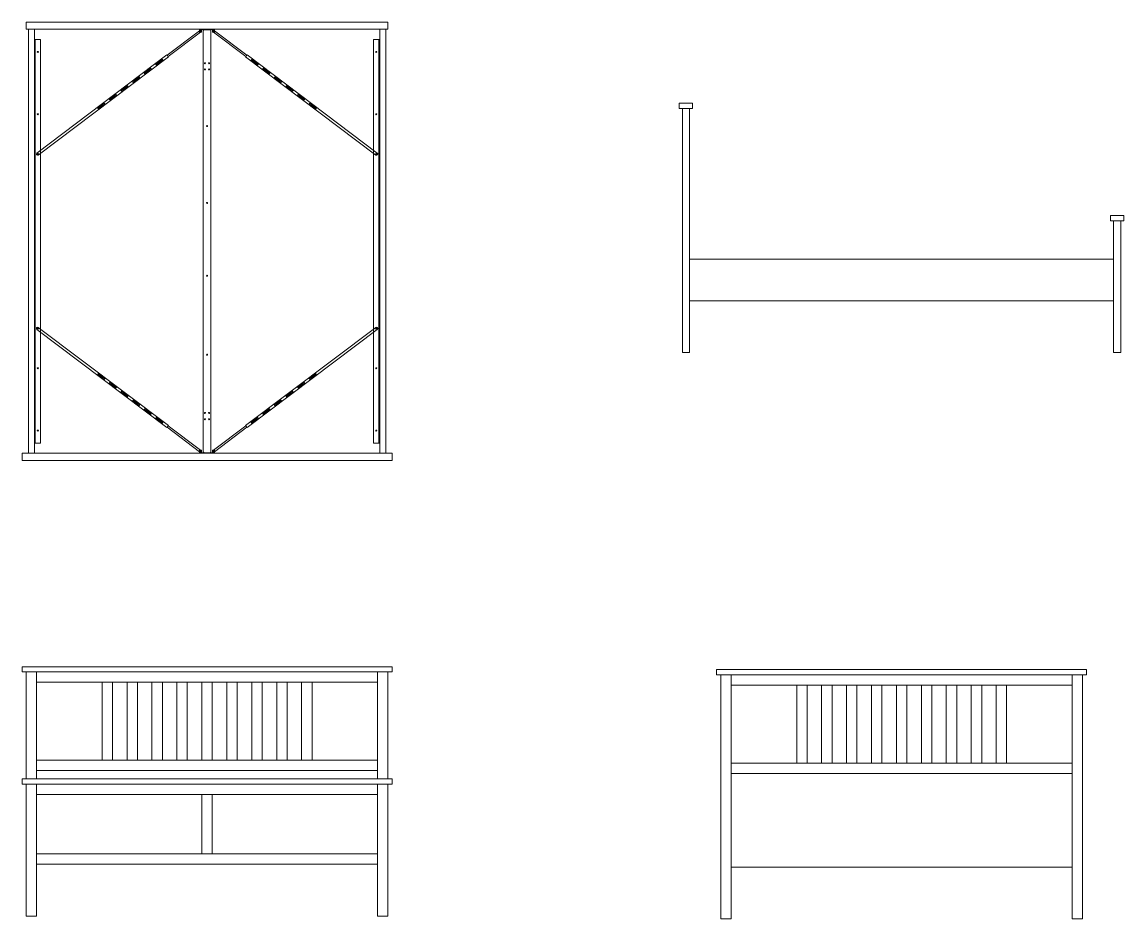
# Model space of a CAD drawing. Header units: metres. Extents: x -27.1 to 47.9, y -10.7 to 6.6.
# Drawn here: x -23.3 to -18, y 2.27 to 6.58 of the extents above; entities that cross this region are included whole.
import ezdxf

# ---------------------------------------------------------------- set-up
doc = ezdxf.new("R2010")
doc.units = ezdxf.units.M
doc.header["$MEASUREMENT"] = 0
doc.layers.add('A-ELEV-MBE_Num_Penna__7', color=7, linetype='Continuous', lineweight=18)

msp = doc.modelspace()

# ---------------------------------------------------------------- linework, layer by layer
at = {"layer": 'A-ELEV-MBE_Num_Penna__7', "color": 7, "linetype": 'Continuous', "lineweight": 18}
for p, q in [((-23.2769, 6.5839), (-23.2769, 6.5489)), ((-21.5369, 6.5489), (-21.5369, 6.5839)), ((-23.2664, 4.5089), (-23.2664, 6.5489)), ((-23.2374, 4.5089), (-23.2374, 6.5489)), ((-22.4434, 6.542), (-22.5991, 6.4244)), ((-22.4385, 6.5344), (-22.5937, 6.4172)), ((-22.4434, 6.5489), (-22.3705, 6.5489)), ((-22.4434, 6.5489), (-22.4434, 6.5474)), ((-22.4434, 6.5474), (-22.3705, 6.5474)), ((-22.4434, 6.5474), (-22.4434, 6.5344)), ((-22.4434, 6.5344), (-22.433, 6.5344)), ((-22.433, 6.5344), (-22.433, 6.5474)), ((-22.4259, 6.5444), (-22.4259, 6.5444)), ((-22.4259, 4.5134), (-22.4259, 6.5444)), ((-22.4229, 6.5444), (-22.4259, 6.5444)), ((-22.4241, 6.5444), (-22.4257, 6.5474)), ((-22.4235, 6.5454), (-22.4245, 6.5474)), ((-22.4229, 6.5444), (-22.4241, 6.5444)), ((-22.4229, 6.5454), (-22.4235, 6.5454)), ((-22.3909, 6.5469), (-22.4229, 6.5469)), ((-22.4229, 6.5444), (-22.4229, 6.5469)), ((-22.3909, 6.5444), (-22.3909, 6.5469)), ((-22.3903, 6.5454), (-22.3909, 6.5454)), ((-22.3897, 6.5444), (-22.3909, 6.5444)), ((-22.3909, 6.5444), (-22.3879, 6.5444)), ((-22.3903, 6.5454), (-22.3893, 6.5474)), ((-22.3897, 6.5444), (-22.3882, 6.5474)), ((-22.3879, 4.5134), (-22.3879, 6.5444)), ((-22.3809, 6.5474), (-22.3809, 6.5344)), ((-22.3809, 6.5344), (-22.3705, 6.5344)), ((-22.3753, 6.5344), (-22.2202, 6.4172)), ((-22.3705, 6.5489), (-22.3705, 6.5474)), ((-22.3705, 6.5344), (-22.3705, 6.5474)), ((-22.3705, 6.542), (-22.2147, 6.4244)), ((-21.5764, 4.5089), (-21.5764, 6.5489)), ((-21.5474, 4.5089), (-21.5474, 6.5489)), ((-23.2374, 6.5004), (-23.2334, 6.5004)), ((-23.2334, 6.5004), (-23.2334, 4.5574)), ((-23.2334, 6.5004), (-23.2084, 6.5004)), ((-23.2084, 6.5004), (-23.2084, 4.5574)), ((-21.5804, 6.5004), (-21.6054, 6.5004)), ((-21.6054, 6.5004), (-21.6054, 4.5574)), ((-21.5764, 6.5004), (-21.5804, 6.5004)), ((-21.5804, 6.5004), (-21.5804, 4.5574)), ((-22.6, 6.4256), (-23.226, 5.9529)), ((-22.5928, 6.416), (-23.2188, 5.9434)), ((-22.6, 6.4256), (-22.5928, 6.416)), ((-22.2138, 6.4256), (-22.2211, 6.416)), ((-22.2211, 6.416), (-21.595, 5.9434)), ((-22.2138, 6.4256), (-21.5878, 5.9529)), ((-20.1348, 6.1677), (-20.1348, 6.1927)), ((-20.1348, 6.1677), (-20.0708, 6.1677)), ((-20.1203, 6.1677), (-20.0853, 6.1677)), ((-20.0708, 6.1677), (-20.0708, 6.1927)), ((-18.0598, 5.6277), (-18.0598, 5.6527)), ((-18.0598, 5.6277), (-17.9958, 5.6277)), ((-18.0453, 5.6277), (-18.0103, 5.6277)), ((-17.9958, 5.6277), (-17.9958, 5.6527)), ((-20.0853, 5.4427), (-18.0453, 5.4427)), ((-20.0853, 5.2427), (-18.0453, 5.2427)), ((-22.6, 4.6322), (-23.226, 5.1048)), ((-22.5928, 4.6417), (-23.2188, 5.1144)), ((-22.2211, 4.6417), (-21.595, 5.1144)), ((-22.2138, 4.6322), (-21.5878, 5.1048)), ((-20.1203, 4.9927), (-20.0853, 4.9927)), ((-18.0453, 4.9927), (-18.0103, 4.9927)), ((-22.6, 4.6322), (-22.5928, 4.6417)), ((-22.4434, 4.5158), (-22.5991, 4.6334)), ((-22.4385, 4.5234), (-22.5937, 4.6405)), ((-22.3753, 4.5234), (-22.2202, 4.6405)), ((-22.3705, 4.5158), (-22.2147, 4.6334)), ((-22.2138, 4.6322), (-22.2211, 4.6417)), ((-23.2969, 4.5089), (-23.2969, 4.4739)), ((-23.2334, 4.5574), (-23.2374, 4.5574)), ((-23.2084, 4.5574), (-23.2334, 4.5574)), ((-22.4434, 4.5104), (-22.4434, 4.5234)), ((-22.4434, 4.5234), (-22.433, 4.5234)), ((-22.4434, 4.5104), (-22.3705, 4.5104)), ((-22.4434, 4.5089), (-22.4434, 4.5104)), ((-22.4434, 4.5089), (-22.3705, 4.5089)), ((-22.433, 4.5234), (-22.433, 4.5104)), ((-22.4229, 4.5134), (-22.4259, 4.5134)), ((-22.4259, 4.5089), (-22.4259, 4.5089)), ((-22.4241, 4.5134), (-22.4257, 4.5104)), ((-22.4235, 4.5124), (-22.4245, 4.5104)), ((-22.4229, 4.5134), (-22.4241, 4.5134)), ((-22.4241, 4.5089), (-22.4241, 4.5089)), ((-22.4229, 4.5124), (-22.4235, 4.5124)), ((-22.4229, 4.5109), (-22.4229, 4.5134)), ((-22.3909, 4.5109), (-22.4229, 4.5109)), ((-22.4229, 4.5089), (-22.4229, 4.5089)), ((-22.3897, 4.5134), (-22.3909, 4.5134)), ((-22.3909, 4.5134), (-22.3879, 4.5134)), ((-22.3909, 4.5109), (-22.3909, 4.5134)), ((-22.3903, 4.5124), (-22.3909, 4.5124)), ((-22.3909, 4.5089), (-22.3909, 4.5089)), ((-22.3903, 4.5124), (-22.3893, 4.5104)), ((-22.3897, 4.5134), (-22.3882, 4.5104)), ((-22.3897, 4.5089), (-22.3897, 4.5089)), ((-22.3879, 4.5089), (-22.3879, 4.5089)), ((-22.3809, 4.5104), (-22.3809, 4.5234)), ((-22.3809, 4.5234), (-22.3705, 4.5234)), ((-22.3705, 4.5234), (-22.3705, 4.5104)), ((-22.3705, 4.5089), (-22.3705, 4.5104)), ((-21.6054, 4.5574), (-21.5804, 4.5574)), ((-21.5804, 4.5574), (-21.5764, 4.5574)), ((-21.5169, 4.5089), (-21.5169, 4.4739)), ((-23.2969, 3.4812), (-23.2969, 3.4562)), ((-23.2969, 3.4562), (-21.5169, 3.4562)), ((-23.2269, 2.9412), (-23.2269, 3.4562)), ((-21.5869, 3.4562), (-21.5869, 2.9412)), ((-21.5169, 3.4812), (-21.5169, 3.4562)), ((-19.9553, 3.467), (-19.9553, 3.442)), ((-18.1753, 3.467), (-18.1753, 3.442)), ((-23.2269, 3.4062), (-21.5869, 3.4062)), ((-22.9119, 3.4062), (-22.9119, 3.0312)), ((-22.8619, 3.4062), (-22.8619, 3.0312)), ((-22.7919, 3.4062), (-22.7919, 3.0312)), ((-22.7419, 3.4062), (-22.7419, 3.0312)), ((-22.6719, 3.4062), (-22.6719, 3.0312)), ((-22.6219, 3.4062), (-22.6219, 3.0312)), ((-22.5519, 3.4062), (-22.5519, 3.0312)), ((-22.5019, 3.4062), (-22.5019, 3.0312)), ((-22.4319, 3.4062), (-22.4319, 3.0312)), ((-22.3819, 3.4062), (-22.3819, 3.0312)), ((-22.3119, 3.4062), (-22.3119, 3.0312)), ((-22.2619, 3.4062), (-22.2619, 3.0312)), ((-22.1919, 3.4062), (-22.1919, 3.0312)), ((-22.1419, 3.4062), (-22.1419, 3.0312)), ((-22.0719, 3.4062), (-22.0719, 3.0312)), ((-22.0219, 3.4062), (-22.0219, 3.0312)), ((-21.9519, 3.4062), (-21.9519, 3.0312)), ((-21.9019, 3.4062), (-21.9019, 3.0312)), ((-19.9553, 3.442), (-18.1753, 3.442)), ((-19.8853, 2.267), (-19.8853, 3.442)), ((-18.2453, 3.442), (-18.2453, 2.267)), ((-19.8853, 3.392), (-18.2453, 3.392)), ((-19.5703, 3.392), (-19.5703, 3.017)), ((-19.5203, 3.392), (-19.5203, 3.017)), ((-19.4503, 3.392), (-19.4503, 3.017)), ((-19.4003, 3.392), (-19.4003, 3.017)), ((-19.3303, 3.392), (-19.3303, 3.017)), ((-19.2803, 3.392), (-19.2803, 3.017)), ((-19.2103, 3.392), (-19.2103, 3.017)), ((-19.1603, 3.392), (-19.1603, 3.017)), ((-19.0903, 3.392), (-19.0903, 3.017)), ((-19.0403, 3.392), (-19.0403, 3.017)), ((-18.9703, 3.392), (-18.9703, 3.017)), ((-18.9203, 3.392), (-18.9203, 3.017)), ((-18.8503, 3.392), (-18.8503, 3.017)), ((-18.8003, 3.392), (-18.8003, 3.017)), ((-18.7303, 3.392), (-18.7303, 3.017)), ((-18.6803, 3.392), (-18.6803, 3.017)), ((-18.6103, 3.392), (-18.6103, 3.017)), ((-18.5603, 3.392), (-18.5603, 3.017)), ((-23.2269, 3.0312), (-21.5869, 3.0312)), ((-23.2269, 2.9812), (-21.5869, 2.9812)), ((-19.8853, 3.017), (-18.2453, 3.017)), ((-23.2969, 2.9412), (-21.5169, 2.9412)), ((-23.2969, 2.9162), (-23.2969, 2.9412)), ((-23.2269, 2.2812), (-23.2269, 2.9162)), ((-23.2269, 2.8662), (-23.2269, 2.9162)), ((-21.5869, 2.2812), (-21.5869, 2.9162)), ((-21.5869, 2.9162), (-21.5869, 2.5312)), ((-21.5169, 2.9162), (-21.5169, 2.9412)), ((-19.8853, 2.967), (-18.2453, 2.967)), ((-22.4319, 2.5812), (-22.4319, 2.8662)), ((-22.3819, 2.5812), (-22.3819, 2.8662)), ((-23.2269, 2.5812), (-21.5869, 2.5812)), ((-23.2269, 2.5312), (-23.2269, 2.5812)), ((-23.2269, 2.5312), (-21.5869, 2.5312)), ((-19.8853, 2.517), (-18.2453, 2.517)), ((-19.8853, 2.267), (-19.9353, 2.267))]:
    msp.add_line(p, q, dxfattribs=at)
at = {"layer": 'A-ELEV-MBE_Num_Penna__7', "color": 7, "linetype": 'Continuous', "lineweight": 18, "flags": 128}
for points in [[(-21.5369, 6.5839), (-23.2769, 6.5839)], [(-21.5369, 6.5489), (-23.2769, 6.5489)], [(-20.1348, 6.1927), (-20.0708, 6.1927)], [(-20.1203, 4.9927), (-20.1203, 6.1677)], [(-20.0853, 6.1677), (-20.0853, 4.9927)], [(-18.0598, 5.6527), (-17.9958, 5.6527)], [(-18.0453, 4.9927), (-18.0453, 5.6277)], [(-18.0103, 5.6277), (-18.0103, 4.9927)], [(-21.5169, 4.5089), (-23.2969, 4.5089)], [(-23.2969, 4.4739), (-21.5169, 4.4739)], [(-21.5169, 3.4812), (-23.2969, 3.4812)], [(-23.2769, 3.4562), (-23.2769, 2.9412)], [(-21.5369, 2.9412), (-21.5369, 3.4562)], [(-18.1753, 3.467), (-19.9553, 3.467)], [(-19.9353, 3.442), (-19.9353, 2.267)], [(-18.2453, 2.267), (-18.1953, 2.267), (-18.1953, 3.442)], [(-21.5169, 2.9162), (-23.2969, 2.9162)], [(-23.2769, 2.9162), (-23.2769, 2.2812), (-23.2269, 2.2812)], [(-21.5869, 2.2812), (-21.5369, 2.2812), (-21.5369, 2.9162)], [(-21.5869, 2.8662), (-23.2269, 2.8662)]]:
    msp.add_lwpolyline(points, dxfattribs=at)
for points in [[(-22.6793, 6.3614), (-22.708, 6.3397, 0.414214), (-22.7084, 6.3369), (-22.7078, 6.3361, 0.414214), (-22.705, 6.3357), (-22.6763, 6.3574, 0.414214), (-22.6759, 6.3602), (-22.6765, 6.361, 0.414214)], [(-22.6234, 6.4035), (-22.6521, 6.3818, 0.414214), (-22.6525, 6.379), (-22.6519, 6.3783, 0.414214), (-22.6491, 6.3779), (-22.6204, 6.3996, 0.414214), (-22.62, 6.4024), (-22.6206, 6.4032, 0.414214)], [(-22.1904, 6.4035), (-22.1617, 6.3818, -0.414214), (-22.1613, 6.379), (-22.1619, 6.3783, -0.414214), (-22.1647, 6.3779), (-22.1934, 6.3996, -0.414214), (-22.1938, 6.4024), (-22.1932, 6.4032, -0.414214)], [(-22.1345, 6.3614), (-22.1058, 6.3397, -0.414214), (-22.1054, 6.3369), (-22.106, 6.3361, -0.414214), (-22.1088, 6.3357), (-22.1376, 6.3574, -0.414214), (-22.1379, 6.3602), (-22.1373, 6.361, -0.414214)], [(-22.7351, 6.3192), (-22.7639, 6.2975, 0.414214), (-22.7643, 6.2947), (-22.7637, 6.2939, 0.414214), (-22.7609, 6.2935), (-22.7321, 6.3152, 0.414214), (-22.7317, 6.318), (-22.7323, 6.3188, 0.414214)], [(-22.0787, 6.3192), (-22.0499, 6.2975, -0.414214), (-22.0496, 6.2947), (-22.0502, 6.2939, -0.414214), (-22.053, 6.2935), (-22.0817, 6.3152, -0.414214), (-22.0821, 6.318), (-22.0815, 6.3188, -0.414214)], [(-22.791, 6.277), (-22.8197, 6.2553, 0.414214), (-22.8201, 6.2525), (-22.8195, 6.2517, 0.414214), (-22.8167, 6.2513), (-22.788, 6.273, 0.414214), (-22.7876, 6.2758), (-22.7882, 6.2766, 0.414214)], [(-22.0228, 6.277), (-21.9941, 6.2553, -0.414214), (-21.9937, 6.2525), (-21.9943, 6.2517, -0.414214), (-21.9971, 6.2513), (-22.0258, 6.273, -0.414214), (-22.0262, 6.2758), (-22.0256, 6.2766, -0.414214)], [(-22.8469, 6.2348), (-22.8756, 6.2131, 0.414214), (-22.876, 6.2103), (-22.8754, 6.2095, 0.414214), (-22.8726, 6.2091), (-22.8439, 6.2308, 0.414214), (-22.8435, 6.2336), (-22.8441, 6.2344, 0.414214)], [(-21.967, 6.2348), (-21.9382, 6.2131, -0.414214), (-21.9378, 6.2103), (-21.9384, 6.2095, -0.414214), (-21.9412, 6.2091), (-21.97, 6.2308, -0.414214), (-21.9704, 6.2336), (-21.9698, 6.2344, -0.414214)], [(-22.9027, 6.1926), (-22.9315, 6.1709, 0.414214), (-22.9319, 6.1681), (-22.9313, 6.1673, 0.414214), (-22.9285, 6.167), (-22.8997, 6.1886, 0.414214), (-22.8993, 6.1915), (-22.8999, 6.1922, 0.414214)], [(-21.9111, 6.1926), (-21.8824, 6.1709, -0.414214), (-21.882, 6.1681), (-21.8826, 6.1673, -0.414214), (-21.8854, 6.167), (-21.9141, 6.1886, -0.414214), (-21.9145, 6.1915), (-21.9139, 6.1922, -0.414214)], [(-22.9027, 4.8651), (-22.9315, 4.8868, -0.414214), (-22.9319, 4.8896), (-22.9313, 4.8904, -0.414214), (-22.9285, 4.8908), (-22.8997, 4.8691, -0.414214), (-22.8993, 4.8663), (-22.8999, 4.8655, -0.414214)], [(-21.9111, 4.8651), (-21.8824, 4.8868, 0.414214), (-21.882, 4.8896), (-21.8826, 4.8904, 0.414214), (-21.8854, 4.8908), (-21.9141, 4.8691, 0.414214), (-21.9145, 4.8663), (-21.9139, 4.8655, 0.414214)], [(-22.8469, 4.823), (-22.8756, 4.8447, -0.414214), (-22.876, 4.8475), (-22.8754, 4.8483, -0.414214), (-22.8726, 4.8486), (-22.8439, 4.8269, -0.414214), (-22.8435, 4.8241), (-22.8441, 4.8234, -0.414214)], [(-21.967, 4.823), (-21.9382, 4.8447, 0.414214), (-21.9378, 4.8475), (-21.9384, 4.8483, 0.414214), (-21.9412, 4.8486), (-21.97, 4.8269, 0.414214), (-21.9704, 4.8241), (-21.9698, 4.8234, 0.414214)], [(-22.791, 4.7808), (-22.8197, 4.8025, -0.414214), (-22.8201, 4.8053), (-22.8195, 4.8061, -0.414214), (-22.8167, 4.8065), (-22.788, 4.7848, -0.414214), (-22.7876, 4.782), (-22.7882, 4.7812, -0.414214)], [(-22.0228, 4.7808), (-21.9941, 4.8025, 0.414214), (-21.9937, 4.8053), (-21.9943, 4.8061, 0.414214), (-21.9971, 4.8065), (-22.0258, 4.7848, 0.414214), (-22.0262, 4.782), (-22.0256, 4.7812, 0.414214)], [(-22.7351, 4.7386), (-22.7639, 4.7603, -0.414214), (-22.7643, 4.7631), (-22.7637, 4.7639, -0.414214), (-22.7609, 4.7643), (-22.7321, 4.7426, -0.414214), (-22.7317, 4.7398), (-22.7323, 4.739, -0.414214)], [(-22.6793, 4.6964), (-22.708, 4.7181, -0.414214), (-22.7084, 4.7209), (-22.7078, 4.7217, -0.414214), (-22.705, 4.7221), (-22.6763, 4.7004, -0.414214), (-22.6759, 4.6976), (-22.6765, 4.6968, -0.414214)], [(-22.1345, 4.6964), (-22.1058, 4.7181, 0.414214), (-22.1054, 4.7209), (-22.106, 4.7217, 0.414214), (-22.1088, 4.7221), (-22.1376, 4.7004, 0.414214), (-22.1379, 4.6976), (-22.1373, 4.6968, 0.414214)], [(-22.0787, 4.7386), (-22.0499, 4.7603, 0.414214), (-22.0496, 4.7631), (-22.0502, 4.7639, 0.414214), (-22.053, 4.7643), (-22.0817, 4.7426, 0.414214), (-22.0821, 4.7398), (-22.0815, 4.739, 0.414214)], [(-22.6234, 4.6542), (-22.6521, 4.6759, -0.414214), (-22.6525, 4.6787), (-22.6519, 4.6795, -0.414214), (-22.6491, 4.6799), (-22.6204, 4.6582, -0.414214), (-22.62, 4.6554), (-22.6206, 4.6546, -0.414214)], [(-22.1904, 4.6542), (-22.1617, 4.6759, 0.414214), (-22.1613, 4.6787), (-22.1619, 4.6795, 0.414214), (-22.1647, 4.6799), (-22.1934, 4.6582, 0.414214), (-22.1938, 4.6554), (-22.1932, 4.6546, 0.414214)]]:
    msp.add_lwpolyline(points, format="xyb", close=True, dxfattribs=at)
at = {"layer": 'A-ELEV-MBE_Num_Penna__7', "color": 7, "linetype": 'Continuous', "lineweight": 18}
for centre, radius in [((-22.4382, 6.5405), 0.00353), ((-22.3757, 6.5405), 0.00353), ((-23.2209, 6.4401), 0.0025), ((-21.5929, 6.4401), 0.0025), ((-22.417, 6.3856), 0.0025), ((-22.3971, 6.3856), 0.0025), ((-22.417, 6.3556), 0.0025), ((-22.3971, 6.3556), 0.0025), ((-23.2209, 6.1401), 0.0025), ((-21.5929, 6.1401), 0.0025), ((-22.4064, 6.0829), 0.0025), ((-23.2209, 5.9489), 0.0025), ((-21.5929, 5.9489), 0.0025), ((-21.5929, 5.9489), 0.0025), ((-22.4064, 5.7129), 0.0025), ((-22.4064, 5.3629), 0.0025), ((-23.2209, 5.1089), 0.0025), ((-23.2209, 5.1089), 0.0025), ((-21.5929, 5.1089), 0.0025), ((-21.5929, 5.1089), 0.0025), ((-22.4064, 4.9829), 0.0025), ((-23.2209, 4.9177), 0.0025), ((-21.5929, 4.9177), 0.0025), ((-22.417, 4.7022), 0.0025), ((-22.417, 4.6722), 0.0025), ((-22.3971, 4.7022), 0.0025), ((-22.3971, 4.6722), 0.0025), ((-23.2209, 4.6177), 0.0025), ((-21.5929, 4.6177), 0.0025), ((-22.4382, 4.5173), 0.00353), ((-22.3757, 4.5173), 0.00353)]:
    msp.add_circle(centre, radius, dxfattribs=at)
for centre, start, end in [((-23.222, 5.9485), 132.2803, 301.8294), ((-21.5919, 5.9485), 238.1706, 47.7197), ((-23.222, 5.1093), 58.1706, 227.7197), ((-21.5919, 5.1093), 312.2803, 121.8294)]:
    msp.add_arc(centre, 0.00603, start, end, dxfattribs=at)

doc.saveas('drawing.dxf')
